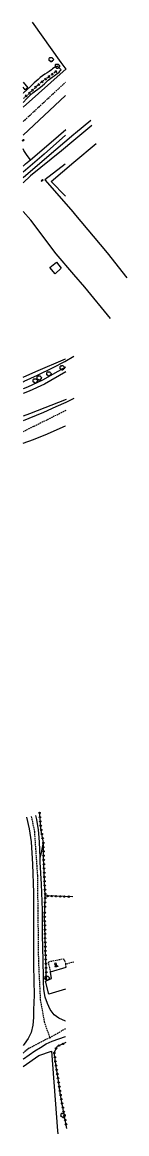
# Model space of a CAD drawing. Header units: millimetres. Extents: x 115000 to 115975, y 129003 to 129823.
# Drawn here: x 114999.7 to 115036.7, y 129096.4 to 129488.3 of the extents above; entities that cross this region are included whole.
import ezdxf

# ---------------------------------------------------------------- set-up
doc = ezdxf.new("R2010")
doc.units = ezdxf.units.MM
doc.linetypes.add('DASHED', pattern=[0.75, 0.5, -0.25])
doc.layers.get('0').update_dxf_attribs({"linetype": 'CONTINUOUS'})
for name, color, linetype in [('W0001', 6, 'DASHED'), ('W0004', 5, 'CONTINUOUS'), ('W0008', 7, 'CONTINUOUS'), ('W0017', 7, 'CONTINUOUS'), ('W0101', 7, 'CONTINUOUS'), ('W0104', 1, 'CONTINUOUS'), ('W0112', 1, 'DASHED'), ('W0120', 7, 'CONTINUOUS'), ('W0211', 2, 'CONTINUOUS'), ('W0220', 5, 'DASHED'), ('W0300', 7, 'CONTINUOUS'), ('W0322', 7, 'CONTINUOUS'), ('W0323', 7, 'CONTINUOUS'), ('W0330', 7, 'CONTINUOUS'), ('W0333', 7, 'CONTINUOUS'), ('W0401', 7, 'CONTINUOUS'), ('W0438', 7, 'CONTINUOUS'), ('W0510', 5, 'CONTINUOUS'), ('W0511', 5, 'CONTINUOUS'), ('W0700', 7, 'CONTINUOUS')]:
    doc.layers.add(name, color=color, linetype=linetype)

# ---------------------------------------------------------------- blocks, each defined once
blk = doc.blocks.new('T401')
for p, q in [((-0.3, 0.3), (0, 0.3)), ((-0.3, -0.25), (-0.3, 0.3)), ((-0.3, 0.15), (0, 0.15)), ((-0.3, 0), (0, 0)), ((0, 0.3), (0, -0.25)), ((-0.3, -0.15), (0, -0.15)), ((-0.3, -0.25), (-0.3, -0.3)), ((-0.3, -0.3), (0, -0.3)), ((0, -0.3), (0, -0.25))]:
    blk.add_line(p, q)
blk = doc.blocks.new('T300')
for p, q in [((-0.8, 0.51), (-0.86, 0.34)), ((-0.86, 0.34), (-0.86, 0.17)), ((-0.86, 0.17), (-0.74, 0.06)), ((-0.69, 0.63), (-0.8, 0.51)), ((-0.8, -0.06), (-0.74, 0.06)), ((-0.74, 0.06), (-0.69, 0.11)), ((-0.57, 0.69), (-0.69, 0.63)), ((-0.46, 0.69), (-0.57, 0.69)), ((-0.29, 0.63), (-0.46, 0.69)), ((-0.29, 0.63), (-0.17, 0.74)), ((-0.23, 0.57), (-0.29, 0.63)), ((-0.17, 0.74), (-0.06, 0.8)), ((-0.06, 0.8), (0.06, 0.8)), ((0.06, 0.8), (0.23, 0.74)), ((0.23, 0.74), (0.34, 0.63)), ((0.34, 0.63), (0.4, 0.51)), ((0.46, 0.46), (0.34, 0.46)), ((0.4, 0.51), (0.4, 0.46)), ((0.57, 0.4), (0.46, 0.46)), ((0.57, 0.4), (0.69, 0.29)), ((0.69, 0.29), (0.74, 0.17)), ((0.74, 0.06), (0.69, -0.17)), ((0.74, 0.17), (0.74, 0.06)), ((-0.8, -0.17), (-0.8, -0.06)), ((-0.8, -0.23), (-0.8, -0.17)), ((-0.74, -0.34), (-0.8, -0.23)), ((-0.69, -0.4), (-0.74, -0.34)), ((-0.51, -0.46), (-0.69, -0.4)), ((-0.4, -0.46), (-0.51, -0.46)), ((-0.4, -0.46), (-0.34, -0.46)), ((-0.34, -0.46), (-0.34, -0.4)), ((-0.34, -0.51), (-0.34, -0.46)), ((-0.29, -0.63), (-0.34, -0.51)), ((-0.17, -0.74), (-0.29, -0.63)), ((-0.06, -0.8), (-0.17, -0.74)), ((0.06, -0.8), (-0.06, -0.8)), ((0.17, -0.74), (0.06, -0.8)), ((0.23, -0.69), (0.17, -0.74)), ((0.29, -0.46), (0.23, -0.46)), ((0.29, -0.63), (0.23, -0.69)), ((0.46, -0.4), (0.29, -0.46)), ((0.34, -0.51), (0.29, -0.63)), ((0.34, -0.51), (0.34, -0.46)), ((0.57, -0.34), (0.46, -0.4)), ((0.63, -0.29), (0.57, -0.34)), ((0.69, -0.17), (0.63, -0.29))]:
    blk.add_line(p, q)
blk = doc.blocks.new('T438')
for p, q in [((-0.4, 0.2), (0.4, 0.2)), ((-0.4, -0.2), (-0.4, 0.2)), ((0.15, 1.1), (-0.3, 1.1)), ((-0.3, 1.1), (-0.3, 0.5)), ((-0.3, 0.5), (0.15, 0.5)), ((0.3, 0.65), (0.3, 0.95)), ((0.4, 0.2), (0.4, -0.2))]:
    blk.add_line(p, q)
at = {"flags": 128}
for points in [[(-0.4, -0.2), (0.4, 0.2)], [(0.4, -0.2), (-0.4, -0.2)]]:
    blk.add_lwpolyline(points, dxfattribs=at)
for centre, major_axis, start_param, end_param in [((0.15, 0.95), (0.106, -0.106), 0.785398, 2.356194), ((0.15, 0.65), (0.106, 0.106), 3.926991, 5.497787)]:
    blk.add_ellipse(centre, major_axis=major_axis, ratio=1, start_param=start_param, end_param=end_param)
blk = doc.blocks.new('t323o')
at = {"color": 0, "linetype": 'Continuous'}
for radius in [0.25, 0.15]:
    blk.add_circle((0, 0), radius, dxfattribs=at)
blk = doc.blocks.new('t322o')
at = {"color": 0, "linetype": 'Continuous'}
for radius in [0.25, 0.15]:
    blk.add_circle((0, 0), radius, dxfattribs=at)
blk = doc.blocks.new('t220o')
at = {"color": 0, "linetype": 'Continuous'}
for p, q in [((-0.25, 0.25), (0.25, 0.25)), ((-0.25, -0.25), (0.25, -0.25))]:
    blk.add_line(p, q, dxfattribs=at)

msp = doc.modelspace()

# ---------------------------------------------------------------- linework, layer by layer
at = {"layer": 'W0001'}
for points in [[(115000, 129453.29), (115015.03, 129467.19)], [(115015.07, 129351.37), (115000, 129343.93)], [(115002.9, 129208.32), (115003.99, 129203.06), (115005.06, 129187.54), (115005.21, 129175)], [(115005.21, 129175), (115005.41, 129157.48), (115006.08, 129143.67), (115007.48, 129135.93), (115009.41, 129130.3)], [(115009.41, 129130.3), (115014.99, 129133.51)], [(115009.41, 129130.3), (115002.12, 129126.57), (115000, 129124.87)]]:
    msp.add_lwpolyline(points, dxfattribs=at)
at = {"layer": 'W0004'}
msp.add_lwpolyline([(115015.23, 129355.3), (115015.23, 129355.3), (115002.32, 129350.26), (115000, 129349.43)], dxfattribs=at)
at = {"layer": 'W0008'}
for points in [[(115015.29, 129471.83), (115015.29, 129471.83), (115000, 129458.37)], [(115000, 129448.47), (115014.97, 129462.43), (115014.97, 129462.43)], [(115018, 129355.67), (115015.16, 129354.28), (115011.64, 129352.67), (115007.28, 129350.77), (115002.02, 129348.57), (115000, 129347.77)], [(115000, 129339.88), (115003.65, 129341.24), (115008.63, 129343.22), (115013.13, 129345.16), (115014.99, 129346.03), (115014.99, 129346.03)], [(115001.25, 129208.04), (115001.25, 129208.04), (115002.14, 129203.98), (115002.82, 129199.39), (115003.3, 129191.43), (115003.69, 129181.37), (115003.68, 129175)], [(115005.39, 129204.27), (115004.89, 129207.22), (115004.55, 129208.61)], [(115006.84, 129175), (115006.84, 129175.32), (115006.46, 129184.38), (115006.09, 129192.24), (115006.02, 129193.87), (115005.77, 129199.21), (115005.67, 129200.78), (115005.48, 129203.72), (115005.39, 129204.27)], [(115003.68, 129175), (115003.68, 129171.83), (115003.7, 129157.42)], [(115007.09, 129157.61), (115006.9, 129166.42), (115006.84, 129175)], [(115003.7, 129157.42), (115003.73, 129155.65), (115003.83, 129150.46), (115003.9, 129145.27), (115003.74, 129140.09), (115003.65, 129137.39), (115003.49, 129134.68), (115002.9, 129132.14), (115001.83, 129130.02), (115000.41, 129128.03), (115000, 129127.54)], [(115015.04, 129136.17), (115015.04, 129136.17), (115015.04, 129136.17), (115012.69, 129137.16), (115011.01, 129138.42), (115009.63, 129140.24), (115008.58, 129142.38), (115007.81, 129144.6), (115007.33, 129147.32), (115007.24, 129150.16), (115007.21, 129152.99), (115007.11, 129156.12), (115007.09, 129157.61)], [(115000, 129122.74), (115000.1, 129122.82), (115004.19, 129125.62), (115006.18, 129126.89), (115008.21, 129128.11), (115010.31, 129129.09), (115015.02, 129130.76), (115015.02, 129130.76)]]:
    msp.add_lwpolyline(points, dxfattribs=at)
at = {"layer": 'W0017'}
msp.add_lwpolyline([(115015.26, 129471.8), (115013.51, 129474.1), (115003.28, 129488.31)], dxfattribs=at)
at = {"layer": 'W0101'}
msp.add_lwpolyline([(115015.05, 129147.44), (115009.09, 129145.61), (115007.88, 129150.21), (115010.09, 129151.13), (115009.71, 129153.36), (115009.68, 129153.49), (115015.18, 129155.21), (115015.18, 129155.21), (115015.18, 129155.21)], dxfattribs=at)
at = {"layer": 'W0104'}
msp.add_lwpolyline([(115000, 129467.2), (115001.63, 129465.22), (115000.78, 129464.53), (115000, 129465.47)], dxfattribs=at)
at = {"layer": 'W0112'}
for points in [[(115009.75, 129153.51), (115008.97, 129157.08), (115014.33, 129158.16), (115015.07, 129156.33)], [(115015.18, 129155.21), (115015.07, 129156.33), (115015.29, 129156.39), (115018, 129157.1)]]:
    msp.add_lwpolyline(points, dxfattribs=at)
at = {"layer": 'W0120'}
msp.add_lwpolyline([(115012.2, 129472.83), (115013.51, 129471.5)], dxfattribs=at)
at = {"layer": 'W0211'}
msp.add_lwpolyline([(115006.02, 129193.87), (115006.56, 129195.54), (115007.2, 129199.14)], dxfattribs=at)
at = {"layer": 'W0220'}
msp.add_lwpolyline([(115011.88, 129471), (115010.24, 129469.88), (115008.6, 129468.75), (115007, 129467.58), (115004.79, 129465.71), (115002.67, 129463.72), (115000.52, 129461.77), (115000, 129461.32)], dxfattribs=at)
at = {"layer": 'W0322'}
for points in [[(115007.2, 129199.14), (115006.88, 129200.86), (115006.55, 129202.59), (115006.29, 129204.32), (115006.11, 129206.05), (115005.99, 129207.79), (115005.82, 129209.7)], [(115015.46, 129098.29), (115014.4, 129103.85), (115013.28, 129110.05), (115012.48, 129115.1), (115011.72, 129120.17), (115010.97, 129125.23)]]:
    msp.add_lwpolyline(points, dxfattribs=at)
at = {"layer": 'W0323'}
for points in [[(115017.64, 129179.99), (115007.85, 129180.27), (115007.26, 129193.75), (115007.2, 129199.14)], [(115007.67, 129175), (115007.85, 129180.27)], [(115008.32, 129150.4), (115007.89, 129161.46), (115007.63, 129173.57), (115007.67, 129175)], [(115015.14, 129128.6), (115015.14, 129128.6), (115012.09, 129127.25), (115010.97, 129125.23)]]:
    msp.add_lwpolyline(points, dxfattribs=at)
at = {"layer": 'W0330'}
msp.add_lwpolyline([(115000, 129120.16), (115005.53, 129124.02), (115010.05, 129125.55), (115012.23, 129097.42), (115012.33, 129096.43)], dxfattribs=at)
at = {"layer": 'W0333'}
for points in [[(115024.31, 129451.93), (115018, 129446.63)], [(115000, 129437.59), (115000.88, 129438.36), (115002.6, 129439.83), (115009.93, 129446.08), (115015.07, 129450.5)], [(115018, 129446.63), (115013.6, 129442.94), (115002.65, 129434.11), (115000, 129431.66)], [(115002.6, 129439.83), (115001.42, 129441.38), (115000.32, 129443.06), (115000, 129443.69)], [(115014.91, 129438.26), (115007.72, 129432.76), (115017.7, 129421.35), (115018, 129420.99)], [(115018, 129399.37), (115011.7, 129406.68), (115002.7, 129418.57), (115000, 129421.59)], [(115018, 129420.99), (115029.73, 129406.96), (115036.68, 129398.24)], [(115030.92, 129383.89), (115021.89, 129394.85), (115018, 129399.37)]]:
    msp.add_lwpolyline(points, dxfattribs=at)
msp.add_lwpolyline([(115013.48, 129401.63), (115011.37, 129399.65), (115009.52, 129401.8), (115011.78, 129403.69), (115013.48, 129401.63)], close=True, dxfattribs=at)
at = {"layer": 'W0510'}
for points in [[(115012.2, 129472.83), (115011.9, 129472.73), (115011.61, 129472.62), (115011.33, 129472.5), (115010.88, 129472.19), (115010.46, 129471.83), (115010.04, 129471.47), (115009.27, 129470.95), (115008.49, 129470.47), (115007.71, 129469.96), (115006.9, 129469.38), (115006.1, 129468.78), (115005.32, 129468.15), (115003.97, 129466.95), (115002.68, 129465.69), (115001.38, 129464.45), (115000.18, 129463.38), (115000, 129463.23)], [(115000, 129460.03), (115000.14, 129460.16), (115001.23, 129461.27), (115002.32, 129462.39), (115003.45, 129463.44), (115004.34, 129464.11), (115005.26, 129464.76), (115006.16, 129465.42), (115007.54, 129466.6), (115008.88, 129467.83), (115010.28, 129468.99), (115010.95, 129469.46), (115011.64, 129469.91), (115012.3, 129470.4), (115012.71, 129470.76), (115013.11, 129471.13), (115013.51, 129471.5)]]:
    msp.add_lwpolyline(points, dxfattribs=at)
at = {"layer": 'W0511'}
for points in [[(115018, 129438.93), (115025.79, 129445.5)], [(115015.03, 129427.02), (115009.98, 129432.16), (115018, 129438.93)]]:
    msp.add_lwpolyline(points, dxfattribs=at)
at = {"layer": 'W0700'}
for points in [[(115023.91, 129453.66), (115018.48, 129449.15), (115018, 129448.75)], [(115018, 129448.75), (115008.44, 129440.66), (115000, 129433.48)], [(115014.98, 129448.48), (115014.98, 129448.48), (115007.45, 129441.83), (115000, 129435.49)], [(115000, 129361.53), (115000.44, 129361.72), (115005.11, 129363.83), (115010.67, 129366.55), (115014.8, 129368.67), (115018, 129370.6)], [(115000, 129363.2), (115004.46, 129365.22), (115014.98, 129369.67), (115014.98, 129369.67), (115014.98, 129369.67), (115014.98, 129369.67)], [(115015.03, 129366.74), (115015.03, 129366.74), (115006.89, 129362.06), (115001.52, 129359.69), (115000, 129359.06)], [(115015.06, 129365.07), (115015.06, 129365.07), (115007.53, 129360.66), (115002.12, 129358.28), (115000, 129357.41)]]:
    msp.add_lwpolyline(points, dxfattribs=at)

# ---------------------------------------------------------------- block references
at = {"layer": 'W0220'}
for p, rotation in [((115006.7, 129467.32), 220.2967380803679), ((115007.89, 129468.23), 216.2802534936833), ((115009.11, 129469.1), 214.4505508866511), ((115010.35, 129469.95), 214.434230636018), ((115011.59, 129470.8), 214.434230636018), ((115002.23, 129463.32), 222.3904700509564), ((115003.33, 129464.34), 223.0192987318751), ((115004.43, 129465.37), 223.0192987318751), ((115005.56, 129466.35), 220.2967380803679), ((115001.12, 129462.31), 222.3904700509564)]:
    msp.add_blockref('t220o', p, dxfattribs=dict(at, rotation=rotation))
at = {"layer": 'W0300'}
for p in [(115009.99, 129475.11), (115012.16, 129472.76), (115013.9, 129366.47), (115004.36, 129361.82), (115005.76, 129362.86), (115009.18, 129364.29), (115008.55, 129151.25), (115014.19, 129102.87)]:
    msp.add_blockref('T300', p, dxfattribs=at)
at = {"layer": 'W0322'}
for p, rotation in [((115005.83, 129209.54), 95.03959508032908), ((115005.96, 129208.04), 95.03959508032908), ((115006.08, 129206.55), 94.09266538761186), ((115006.21, 129205.05), 95.81897090114197), ((115006.4, 129203.57), 98.75361101204534), ((115006.65, 129202.09), 100.523531588053), ((115006.92, 129200.61), 100.5294888850762), ((115011.01, 129124.92), 98.50364819593084), ((115011.24, 129123.43), 98.50364819593084), ((115011.46, 129121.95), 98.50364819593084), ((115011.68, 129120.47), 98.50364819593084), ((115011.9, 129118.98), 98.51471699249262), ((115012.12, 129117.5), 98.51471699249262), ((115012.35, 129116.02), 98.51471699249262), ((115012.57, 129114.53), 98.94527946263368), ((115012.81, 129113.05), 98.94527946263368), ((115013.04, 129111.57), 98.94527946263368), ((115013.27, 129110.09), 98.94527946263368), ((115013.54, 129108.61), 100.2633059566414), ((115013.81, 129107.14), 100.2633059566414), ((115014.07, 129105.66), 100.2633059566414), ((115014.34, 129104.18), 100.2633059566414), ((115014.62, 129102.71), 100.815384570146), ((115014.9, 129101.24), 100.815384570146), ((115015.18, 129099.76), 100.815384570146)]:
    msp.add_blockref('t322o', p, dxfattribs=dict(at, rotation=rotation))
at = {"layer": 'W0323'}
for p, rotation in [((115007.2, 129198.97), 90.65964370971346), ((115007.22, 129197.47), 90.65964370971346), ((115007.23, 129195.97), 90.65964370971346), ((115007.25, 129194.47), 90.65964370971346), ((115007.29, 129192.97), 92.50633913667406), ((115007.36, 129191.47), 92.50633913667406), ((115007.42, 129189.97), 92.50633913667406), ((115007.49, 129188.47), 92.50633913667406), ((115007.55, 129186.97), 92.50633913667406), ((115007.62, 129185.47), 92.50633913667406), ((115007.69, 129183.98), 92.50633913667406), ((115007.75, 129182.48), 92.50633913667406), ((115007.77, 129178), 88.1096646273255), ((115007.82, 129180.98), 92.50633913667406), ((115007.82, 129179.5), 88.1096646273255), ((115008.64, 129180.25), 178.3355496429374), ((115010.14, 129180.21), 178.3355496429374), ((115011.64, 129180.16), 178.3355496429374), ((115013.14, 129180.12), 178.3355496429374), ((115014.64, 129180.07), 178.3355496429374), ((115016.14, 129180.03), 178.3355496429374), ((115007.65, 129174.39), 88.12146779595528), ((115007.72, 129176.5), 88.1096646273255), ((115007.64, 129172.89), 91.23477440505233), ((115007.67, 129171.39), 91.23477440505233), ((115007.71, 129169.89), 91.23477440505233), ((115007.74, 129168.39), 91.23477440505233), ((115007.77, 129166.89), 91.23477440505233), ((115007.8, 129165.39), 91.23477440505233), ((115007.84, 129163.89), 91.23477440505233), ((115007.87, 129162.39), 91.23477440505233), ((115007.91, 129160.89), 92.26288414463377), ((115007.97, 129159.39), 92.26288414463377), ((115008.03, 129157.89), 92.26288414463377), ((115008.09, 129156.39), 92.26288414463377), ((115008.15, 129154.9), 92.26288414463377), ((115008.21, 129153.4), 92.26288414463377), ((115008.27, 129151.9), 92.26288414463377), ((115011.7, 129126.54), 240.8901444431411), ((115012.72, 129127.53), 203.781444764833), ((115014.09, 129128.13), 203.781444764833)]:
    msp.add_blockref('t323o', p, dxfattribs=dict(at, rotation=rotation))
at = {"layer": 'W0401', "rotation": 309.791709713154}
for p in [(115000.1, 129446.58), (115006.85, 129432.39)]:
    msp.add_blockref('T401', p, dxfattribs=at)
at = {"layer": 'W0438', "rotation": 19.50004345869034}
msp.add_blockref('T438', (115011.79, 129155.51), dxfattribs=at)

doc.saveas('drawing.dxf')
